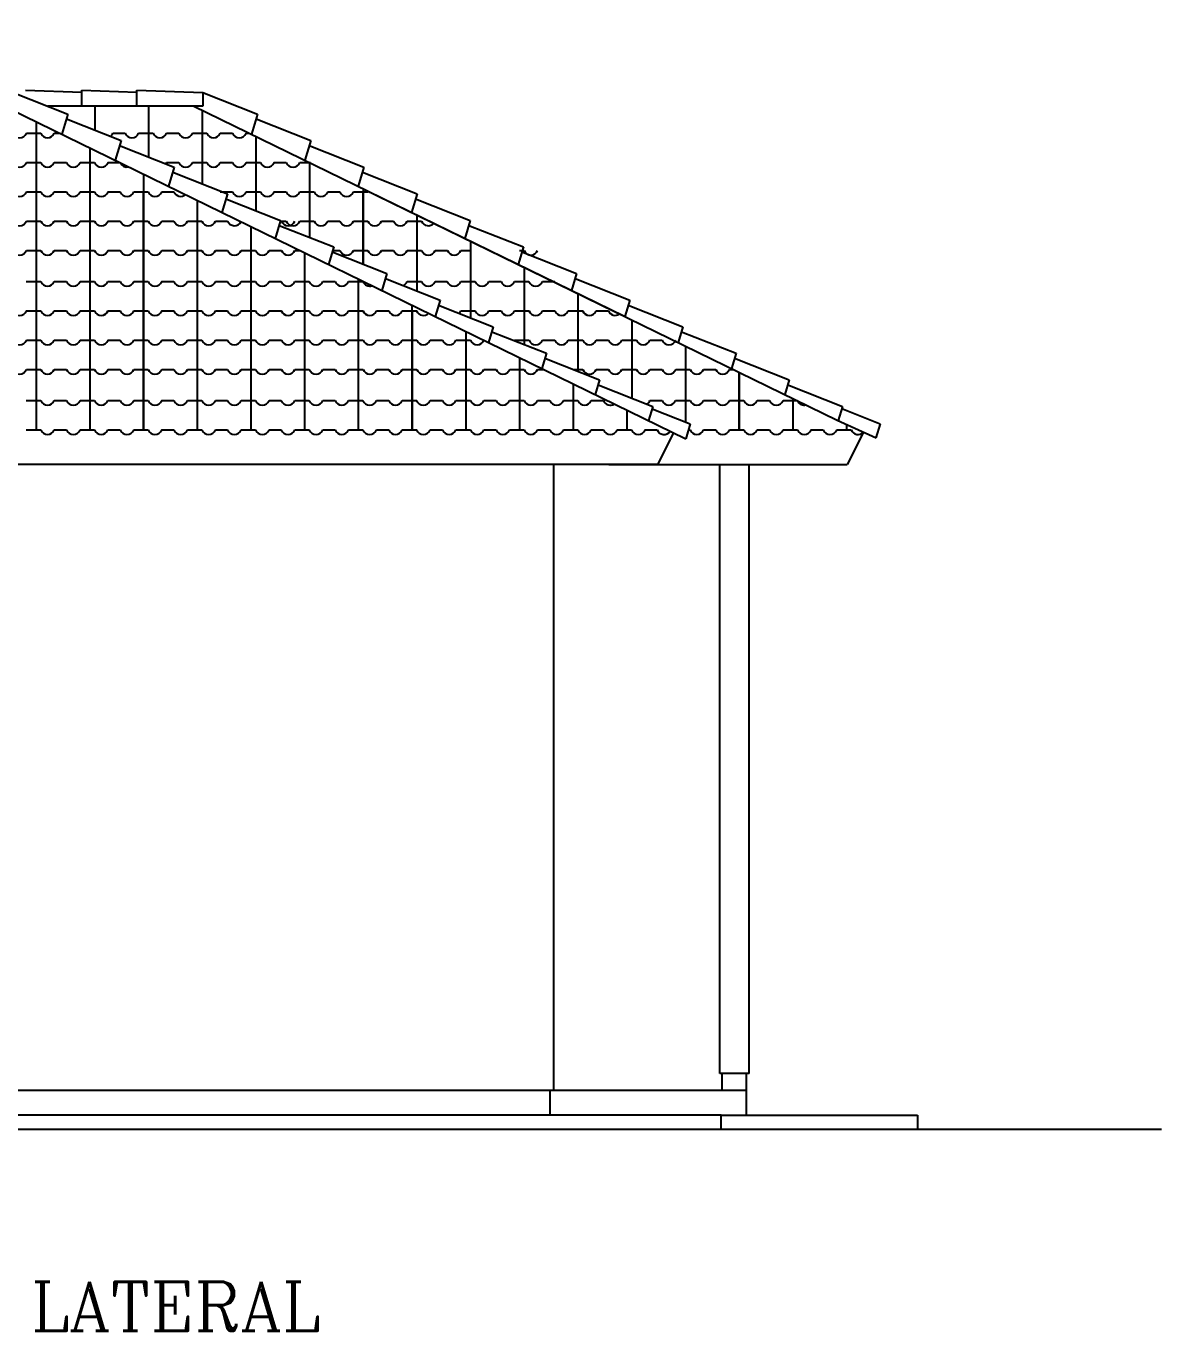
# Model space of a CAD drawing. Extents: x 121.8 to 221.5, y 86.6 to 106.4.
# Drawn here: x 187.11 to 191.76, y 87.47 to 92.87 of the extents above; entities that cross this region are included whole.
import ezdxf

# ---------------------------------------------------------------- set-up
doc = ezdxf.new("R2010")
doc.units = 0
doc.header["$LTSCALE"] = 15
doc.linetypes.add('DASHED2', pattern=[0.375, 0.25, -0.125])
for name, color, linetype in [('CONCRETO', 5, 'CONTINUOUS'), ('CORTE', 244, 'CONTINUOUS'), ('CORTETERRA', 244, 'CONTINUOUS'), ('JANELA', 5, 'CONTINUOUS'), ('PAREDE', 7, 'CONTINUOUS'), ('TEXTO', 1, 'CONTINUOUS'), ('VISTAL', 30, 'CONTINUOUS'), ('VISTAP', 244, 'CONTINUOUS')]:
    doc.layers.add(name, color=color, linetype=linetype)
doc.styles.add('ROMANC', font='ROMANC.SHX')

msp = doc.modelspace()

# ---------------------------------------------------------------- linework, layer by layer
at = {"layer": 'CONCRETO', "color": 244}
msp.add_line((190.0662, 88.5764), (189.9462, 88.5764), dxfattribs=at)
at = {"layer": 'CONCRETO', "color": 5}
for p, q in [((189.2662, 88.5064), (184.2962, 88.5064)), ((189.9512, 88.4064), (183.6112, 88.4064))]:
    msp.add_line(p, q, dxfattribs=at)
at = {"layer": 'CORTE', "color": 244, "linetype": 'CONTINUOUS'}
for p, q in [((187.3853, 92.5388), (187.3853, 92.4404)), ((187.6053, 92.5388), (187.6053, 92.3306)), ((187.8253, 92.5222), (187.8253, 92.2208)), ((187.4599, 92.428), (187.5101, 92.428)), ((187.5655, 92.428), (187.6053, 92.428)), ((187.6053, 92.428), (187.6246, 92.428)), ((187.6799, 92.428), (187.7301, 92.428)), ((187.7855, 92.428), (187.8253, 92.428)), ((187.8253, 92.428), (187.8446, 92.428)), ((187.8999, 92.428), (187.9501, 92.428)), ((188.0053, 92.428), (188.0183, 92.428)), ((188.0055, 92.428), (188.0183, 92.428)), ((188.0453, 92.4149), (188.0453, 92.1111)), ((187.6799, 92.308), (187.7301, 92.308)), ((187.7855, 92.308), (187.8253, 92.308)), ((187.8253, 92.308), (187.8446, 92.308)), ((187.8999, 92.308), (187.9501, 92.308)), ((188.0055, 92.308), (188.0453, 92.308)), ((188.0055, 92.308), (188.0453, 92.308)), ((188.0055, 92.308), (188.0453, 92.308)), ((188.0453, 92.3099), (188.0453, 92.1111)), ((188.0453, 92.308), (188.0646, 92.308)), ((188.0453, 92.308), (188.0646, 92.308)), ((188.0453, 92.308), (188.0646, 92.308)), ((188.1199, 92.308), (188.1701, 92.308)), ((188.2255, 92.308), (188.2653, 92.308)), ((188.2653, 92.3099), (188.2653, 92.0013)), ((188.2653, 92.308), (188.2689, 92.308)), ((187.8999, 92.188), (187.9501, 92.188)), ((187.8999, 92.188), (187.9501, 92.188)), ((187.9082, 92.188), (187.9301, 92.188)), ((188.0055, 92.188), (188.0453, 92.188)), ((188.0055, 92.188), (188.0453, 92.188)), ((188.0055, 92.188), (188.0453, 92.188)), ((188.0055, 92.188), (188.0453, 92.188)), ((188.0453, 92.188), (188.0646, 92.188)), ((188.0453, 92.188), (188.0646, 92.188)), ((188.0453, 92.188), (188.0646, 92.188)), ((188.0453, 92.188), (188.0646, 92.188)), ((188.1199, 92.188), (188.1701, 92.188)), ((188.1199, 92.188), (188.1701, 92.188)), ((188.1199, 92.188), (188.1701, 92.188)), ((188.1199, 92.188), (188.1701, 92.188)), ((188.2255, 92.188), (188.2653, 92.188)), ((188.2255, 92.188), (188.2653, 92.188)), ((188.2653, 92.188), (188.2846, 92.188)), ((188.2653, 92.188), (188.2846, 92.188)), ((188.3399, 92.188), (188.3901, 92.188)), ((188.3399, 92.188), (188.3901, 92.188)), ((188.4455, 92.188), (188.4853, 92.188)), ((188.4455, 92.188), (188.4853, 92.188)), ((188.4853, 92.2001), (188.4853, 91.8915)), ((188.4853, 92.188), (188.5046, 92.188)), ((188.2255, 92.068), (188.2653, 92.068)), ((188.2653, 92.068), (188.2846, 92.068)), ((188.3399, 92.068), (188.3901, 92.068)), ((188.4455, 92.068), (188.4853, 92.068)), ((188.4853, 92.068), (188.5046, 92.068)), ((188.5599, 92.068), (188.6101, 92.068)), ((188.6655, 92.068), (188.7053, 92.068)), ((188.7053, 92.0928), (188.7053, 91.7818)), ((188.7053, 92.068), (188.7246, 92.068)), ((188.9253, 91.9854), (188.9253, 91.7004)), ((188.3605, 91.948), (188.3901, 91.948)), ((188.3605, 91.948), (188.3701, 91.948)), ((188.4455, 91.948), (188.4853, 91.948)), ((188.4853, 91.948), (188.5046, 91.948)), ((188.5599, 91.948), (188.6101, 91.948)), ((188.6655, 91.948), (188.7053, 91.948)), ((188.7053, 91.948), (188.7246, 91.948)), ((188.7799, 91.948), (188.8301, 91.948)), ((188.8855, 91.948), (188.9253, 91.948)), ((189.1253, 91.948), (189.1446, 91.948)), ((189.1453, 91.878), (189.1453, 91.7004)), ((188.6653, 91.8204), (188.7051, 91.8204)), ((188.7051, 91.8204), (188.7244, 91.8204)), ((188.7797, 91.8204), (188.8299, 91.8204)), ((188.8853, 91.8204), (188.9251, 91.8204)), ((188.9251, 91.8204), (188.9444, 91.8204)), ((188.9997, 91.8204), (189.0499, 91.8204)), ((189.1053, 91.8204), (189.1451, 91.8204)), ((189.1451, 91.8204), (189.1644, 91.8204)), ((189.2197, 91.8204), (189.2699, 91.8204)), ((189.3653, 91.7706), (189.3653, 91.7004)), ((188.6533, 91.7004), (188.7051, 91.7004)), ((188.8853, 91.7004), (188.9251, 91.7004)), ((188.8855, 91.7004), (188.9253, 91.7004)), ((188.9251, 91.7004), (188.9444, 91.7004)), ((188.9253, 91.7004), (188.9253, 91.672)), ((188.9253, 91.7004), (188.9446, 91.7004)), ((188.9997, 91.7004), (189.0499, 91.7004)), ((188.9999, 91.7004), (189.0501, 91.7004)), ((189.1053, 91.7004), (189.1451, 91.7004)), ((189.1055, 91.7004), (189.1453, 91.7004)), ((189.1451, 91.7004), (189.1644, 91.7004)), ((189.1453, 91.7004), (189.1453, 91.5622)), ((189.1453, 91.7004), (189.1646, 91.7004)), ((189.2197, 91.7004), (189.2699, 91.7004)), ((189.2199, 91.7004), (189.2701, 91.7004)), ((189.3253, 91.7004), (189.3651, 91.7004)), ((189.3255, 91.7004), (189.3653, 91.7004)), ((189.3651, 91.7004), (189.3844, 91.7004)), ((189.3653, 91.7004), (189.3653, 91.4524)), ((189.3653, 91.7004), (189.3846, 91.7004)), ((189.4397, 91.7004), (189.4899, 91.7004)), ((189.4399, 91.7004), (189.4901, 91.7004)), ((189.5853, 91.6633), (189.5853, 91.3427)), ((189.1055, 91.5804), (189.1453, 91.5804)), ((189.1453, 91.5804), (189.1646, 91.5804)), ((189.2199, 91.5804), (189.2701, 91.5804)), ((189.3255, 91.5804), (189.3653, 91.5804)), ((189.3653, 91.5804), (189.3846, 91.5804)), ((189.4399, 91.5804), (189.4901, 91.5804)), ((189.5455, 91.5804), (189.5853, 91.5804)), ((189.5853, 91.5804), (189.6046, 91.5804)), ((189.6599, 91.5804), (189.7101, 91.5804)), ((189.8053, 91.5559), (189.8053, 91.2452)), ((189.2199, 91.4604), (189.224, 91.4604)), ((189.3451, 91.4604), (189.3653, 91.4604)), ((189.3653, 91.4604), (189.3846, 91.4604)), ((189.4399, 91.4604), (189.4901, 91.4604)), ((189.5455, 91.4604), (189.5853, 91.4604)), ((189.5853, 91.4604), (189.6046, 91.4604)), ((189.6599, 91.4604), (189.7101, 91.4604)), ((189.7655, 91.4604), (189.8053, 91.4604)), ((189.8053, 91.4604), (189.8246, 91.4604)), ((189.8799, 91.4604), (189.9301, 91.4604)), ((189.9855, 91.4604), (190.0009, 91.4604)), ((190.0253, 91.4485), (190.0253, 91.2128)), ((190.0253, 91.4485), (190.0253, 91.3404)), ((189.6597, 91.3328), (189.7099, 91.3328)), ((189.7653, 91.3328), (189.8051, 91.3328)), ((189.8051, 91.3328), (189.8244, 91.3328)), ((189.8797, 91.3328), (189.9299, 91.3328)), ((189.9853, 91.3328), (190.0251, 91.3328)), ((190.0251, 91.3328), (190.0444, 91.3328)), ((190.0997, 91.3328), (190.1499, 91.3328)), ((190.2053, 91.3328), (190.2451, 91.3328)), ((190.2451, 91.3328), (190.2644, 91.3328)), ((190.2453, 91.3412), (190.2453, 91.2128)), ((189.8178, 91.2128), (189.8244, 91.2128)), ((189.8797, 91.2128), (189.9299, 91.2128)), ((189.9853, 91.2128), (190.0253, 91.2128)), ((190.0251, 91.2128), (190.0444, 91.2128)), ((190.0997, 91.2128), (190.1499, 91.2128)), ((190.2053, 91.2128), (190.2451, 91.2128)), ((190.2451, 91.2128), (190.2644, 91.2128)), ((190.3197, 91.2128), (190.3699, 91.2128)), ((190.4253, 91.2128), (190.4651, 91.2128)), ((190.4651, 91.2128), (190.4844, 91.2128)), ((190.4653, 91.2353), (190.4653, 91.2128))]:
    msp.add_line(p, q, dxfattribs=at)
at = {"layer": 'CORTE', "color": 1, "linetype": 'CONTINUOUS'}
for p, q in [((187.1453, 92.4749), (187.1453, 91.7004)), ((187.1055, 92.428), (187.1453, 92.428)), ((187.1055, 92.428), (187.1453, 92.428)), ((187.1453, 92.428), (187.1646, 92.428)), ((187.1453, 92.428), (187.1646, 92.428)), ((187.2199, 92.428), (187.2414, 92.428)), ((187.2199, 92.428), (187.2414, 92.428)), ((187.3653, 92.3676), (187.3653, 91.7004)), ((187.1055, 92.308), (187.1453, 92.308)), ((187.1453, 92.308), (187.1646, 92.308)), ((187.2199, 92.308), (187.2701, 92.308)), ((187.3255, 92.308), (187.3653, 92.308)), ((187.3653, 92.308), (187.3846, 92.308)), ((187.3653, 92.308), (187.3846, 92.308)), ((187.4399, 92.308), (187.4872, 92.308)), ((187.5853, 92.2602), (187.5853, 91.7004)), ((187.1055, 92.188), (187.1453, 92.188)), ((187.1055, 92.188), (187.1453, 92.188)), ((187.1055, 92.188), (187.1453, 92.188)), ((187.1453, 92.188), (187.1646, 92.188)), ((187.1453, 92.188), (187.1646, 92.188)), ((187.1453, 92.188), (187.1646, 92.188)), ((187.2199, 92.188), (187.2701, 92.188)), ((187.2199, 92.188), (187.2701, 92.188)), ((187.2199, 92.188), (187.2701, 92.188)), ((187.3255, 92.188), (187.3653, 92.188)), ((187.3255, 92.188), (187.3653, 92.188)), ((187.3255, 92.188), (187.3653, 92.188)), ((187.3653, 92.188), (187.3846, 92.188)), ((187.3653, 92.188), (187.3846, 92.188)), ((187.3653, 92.188), (187.3846, 92.188)), ((187.4399, 92.188), (187.4901, 92.188)), ((187.4399, 92.188), (187.4901, 92.188)), ((187.5455, 92.188), (187.5853, 92.188)), ((187.5455, 92.188), (187.5853, 92.188)), ((187.5455, 92.188), (187.5853, 92.188)), ((187.5455, 92.188), (187.5853, 92.188)), ((187.5853, 92.2001), (187.5853, 91.828)), ((187.5853, 92.188), (187.6046, 92.188)), ((187.5853, 92.188), (187.6046, 92.188)), ((187.5853, 92.188), (187.6046, 92.188)), ((187.5853, 92.188), (187.5853, 91.7004)), ((187.6599, 92.188), (187.7101, 92.188)), ((187.6599, 92.188), (187.7101, 92.188)), ((187.8053, 92.1528), (187.8053, 91.7004)), ((187.1055, 92.068), (187.1453, 92.068)), ((187.1453, 92.068), (187.1646, 92.068)), ((187.2199, 92.068), (187.2701, 92.068)), ((187.3255, 92.068), (187.3653, 92.068)), ((187.3653, 92.068), (187.3846, 92.068)), ((187.4399, 92.068), (187.4901, 92.068)), ((187.5455, 92.068), (187.5853, 92.068)), ((187.5455, 92.068), (187.5853, 92.068)), ((187.5853, 92.068), (187.6046, 92.068)), ((187.5853, 92.068), (187.6046, 92.068)), ((187.6599, 92.068), (187.7101, 92.068)), ((187.7655, 92.068), (187.8053, 92.068)), ((187.8053, 92.068), (187.8246, 92.068)), ((187.8799, 92.068), (187.9301, 92.068)), ((188.1461, 92.068), (188.1701, 92.068)), ((188.1461, 92.068), (188.1701, 92.068)), ((188.0253, 92.0455), (188.0253, 91.7004)), ((187.1055, 91.948), (187.1453, 91.948)), ((187.1453, 91.948), (187.1646, 91.948)), ((187.2199, 91.948), (187.2701, 91.948)), ((187.3255, 91.948), (187.3653, 91.948)), ((187.3653, 91.948), (187.3846, 91.948)), ((187.4399, 91.948), (187.4901, 91.948)), ((187.5455, 91.948), (187.5853, 91.948)), ((187.5455, 91.948), (187.5853, 91.948)), ((187.5853, 91.948), (187.6046, 91.948)), ((187.5853, 91.948), (187.6046, 91.948)), ((187.6599, 91.948), (187.7101, 91.948)), ((187.7655, 91.948), (187.8053, 91.948)), ((187.8053, 91.948), (187.8246, 91.948)), ((187.8799, 91.948), (187.9301, 91.948)), ((187.9855, 91.948), (188.0253, 91.948)), ((188.0253, 91.948), (188.0446, 91.948)), ((188.0999, 91.948), (188.1501, 91.948)), ((188.2055, 91.948), (188.2249, 91.948)), ((188.2453, 91.9381), (188.2453, 91.7004)), ((188.2453, 91.9381), (188.2453, 91.7004)), ((187.1053, 91.8204), (187.1451, 91.8204)), ((187.1451, 91.8204), (187.1644, 91.8204)), ((187.2197, 91.8204), (187.2699, 91.8204)), ((187.3253, 91.8204), (187.3651, 91.8204)), ((187.3651, 91.8204), (187.3844, 91.8204)), ((187.4397, 91.8204), (187.4899, 91.8204)), ((187.5453, 91.8204), (187.5851, 91.8204)), ((187.5453, 91.8204), (187.5851, 91.8204)), ((187.5851, 91.8204), (187.6044, 91.8204)), ((187.5851, 91.8204), (187.6044, 91.8204)), ((187.6597, 91.8204), (187.7099, 91.8204)), ((187.7653, 91.8204), (187.8051, 91.8204)), ((187.8051, 91.8204), (187.8244, 91.8204)), ((187.8797, 91.8204), (187.9299, 91.8204)), ((187.9853, 91.8204), (188.0251, 91.8204)), ((188.0251, 91.8204), (188.0444, 91.8204)), ((188.0997, 91.8204), (188.1499, 91.8204)), ((188.2053, 91.8204), (188.2451, 91.8204)), ((188.2053, 91.8204), (188.2451, 91.8204)), ((188.2451, 91.8204), (188.2644, 91.8204)), ((188.2451, 91.8204), (188.2644, 91.8204)), ((188.3197, 91.8204), (188.3699, 91.8204)), ((188.3197, 91.8204), (188.3699, 91.8204)), ((188.4253, 91.8204), (188.4651, 91.8204)), ((188.4651, 91.8204), (188.4844, 91.8204)), ((188.4653, 91.8307), (188.4653, 91.7004)), ((187.1053, 91.7004), (187.1451, 91.7004)), ((187.1055, 91.7004), (187.1453, 91.7004)), ((187.1451, 91.7004), (187.1644, 91.7004)), ((187.1453, 91.7004), (187.1646, 91.7004)), ((187.1453, 91.7004), (187.1453, 91.2128)), ((187.2197, 91.7004), (187.2699, 91.7004)), ((187.2199, 91.7004), (187.2701, 91.7004)), ((187.3253, 91.7004), (187.3651, 91.7004)), ((187.3255, 91.7004), (187.3653, 91.7004)), ((187.3651, 91.7004), (187.3844, 91.7004)), ((187.3653, 91.7004), (187.3846, 91.7004)), ((187.3653, 91.7004), (187.3653, 91.2128)), ((187.4397, 91.7004), (187.4899, 91.7004)), ((187.4399, 91.7004), (187.4901, 91.7004)), ((187.5453, 91.7004), (187.5851, 91.7004)), ((187.5453, 91.7004), (187.5853, 91.7004)), ((187.5455, 91.7004), (187.5853, 91.7004)), ((187.5455, 91.7004), (187.5853, 91.7004)), ((187.5851, 91.7004), (187.6044, 91.7004)), ((187.5851, 91.7004), (187.6044, 91.7004)), ((187.5853, 91.7004), (187.6046, 91.7004)), ((187.5853, 91.7004), (187.5853, 91.2128)), ((187.5853, 91.7004), (187.5853, 91.3404)), ((187.5853, 91.7004), (187.5853, 91.2128)), ((187.5853, 91.7004), (187.6046, 91.7004)), ((187.6597, 91.7004), (187.7099, 91.7004)), ((187.6599, 91.7004), (187.7101, 91.7004)), ((187.7653, 91.7004), (187.8051, 91.7004)), ((187.7655, 91.7004), (187.8053, 91.7004)), ((187.8051, 91.7004), (187.8244, 91.7004)), ((187.8053, 91.7004), (187.8246, 91.7004)), ((187.8053, 91.7004), (187.8053, 91.2128)), ((187.8797, 91.7004), (187.9299, 91.7004)), ((187.8799, 91.7004), (187.9301, 91.7004)), ((187.9853, 91.7004), (188.0251, 91.7004)), ((187.9855, 91.7004), (188.0253, 91.7004)), ((188.0251, 91.7004), (188.0444, 91.7004)), ((188.0253, 91.7004), (188.0446, 91.7004)), ((188.0253, 91.7004), (188.0253, 91.2128)), ((188.0997, 91.7004), (188.1499, 91.7004)), ((188.0999, 91.7004), (188.1501, 91.7004)), ((188.2053, 91.7004), (188.2451, 91.7004)), ((188.2053, 91.7004), (188.2451, 91.7004)), ((188.2055, 91.7004), (188.2453, 91.7004)), ((188.2055, 91.7004), (188.2453, 91.7004)), ((188.2451, 91.7004), (188.2644, 91.7004)), ((188.2451, 91.7004), (188.2644, 91.7004)), ((188.2453, 91.7004), (188.2646, 91.7004)), ((188.2453, 91.7004), (188.2453, 91.2128)), ((188.2453, 91.7004), (188.2646, 91.7004)), ((188.2453, 91.7004), (188.2453, 91.2128)), ((188.3197, 91.7004), (188.3699, 91.7004)), ((188.3197, 91.7004), (188.3699, 91.7004)), ((188.3199, 91.7004), (188.3701, 91.7004)), ((188.3199, 91.7004), (188.3701, 91.7004)), ((188.4253, 91.7004), (188.4651, 91.7004)), ((188.4255, 91.7004), (188.4653, 91.7004)), ((188.4651, 91.7004), (188.4844, 91.7004)), ((188.4653, 91.7004), (188.4846, 91.7004)), ((188.4653, 91.7004), (188.4653, 91.2128)), ((188.5397, 91.7004), (188.5899, 91.7004)), ((188.5399, 91.7004), (188.5901, 91.7004)), ((188.6453, 91.7004), (188.6853, 91.7004)), ((188.6455, 91.7004), (188.6853, 91.7004)), ((188.6655, 91.7004), (188.7053, 91.7004)), ((188.6851, 91.7004), (188.7044, 91.7004)), ((188.6853, 91.7004), (188.6853, 91.3404)), ((188.6853, 91.7004), (188.6853, 91.2128)), ((188.6853, 91.7004), (188.7046, 91.7004)), ((187.1055, 91.5804), (187.1453, 91.5804)), ((187.1453, 91.5804), (187.1646, 91.5804)), ((187.2199, 91.5804), (187.2701, 91.5804)), ((187.3255, 91.5804), (187.3653, 91.5804)), ((187.3653, 91.5804), (187.3846, 91.5804)), ((187.4399, 91.5804), (187.4901, 91.5804)), ((187.5455, 91.5804), (187.5853, 91.5804)), ((187.5853, 91.5804), (187.6046, 91.5804)), ((187.5853, 91.5804), (187.6046, 91.5804)), ((187.6599, 91.5804), (187.7101, 91.5804)), ((187.7655, 91.5804), (187.8053, 91.5804)), ((187.8053, 91.5804), (187.8246, 91.5804)), ((187.8799, 91.5804), (187.9301, 91.5804)), ((187.9855, 91.5804), (188.0253, 91.5804)), ((188.0253, 91.5804), (188.0446, 91.5804)), ((188.0999, 91.5804), (188.1501, 91.5804)), ((188.2055, 91.5804), (188.2453, 91.5804)), ((188.2055, 91.5804), (188.2453, 91.5804)), ((188.2453, 91.5804), (188.2646, 91.5804)), ((188.2453, 91.5804), (188.2646, 91.5804)), ((188.3199, 91.5804), (188.3701, 91.5804)), ((188.4255, 91.5804), (188.4653, 91.5804)), ((188.4653, 91.5804), (188.4846, 91.5804)), ((188.5399, 91.5804), (188.5901, 91.5804)), ((188.6455, 91.5804), (188.6853, 91.5804)), ((188.6853, 91.5804), (188.7046, 91.5804)), ((188.7599, 91.5804), (188.8101, 91.5804)), ((188.8655, 91.5804), (188.9053, 91.5804)), ((188.9053, 91.616), (188.9053, 91.2128)), ((188.9053, 91.5804), (188.9246, 91.5804)), ((189.1253, 91.5086), (189.1253, 91.2128)), ((187.1055, 91.4604), (187.1453, 91.4604)), ((187.1453, 91.4604), (187.1646, 91.4604)), ((187.2199, 91.4604), (187.2701, 91.4604)), ((187.3255, 91.4604), (187.3653, 91.4604)), ((187.3653, 91.4604), (187.3846, 91.4604)), ((187.4399, 91.4604), (187.4901, 91.4604)), ((187.5455, 91.4604), (187.5853, 91.4604)), ((187.5853, 91.4604), (187.6046, 91.4604)), ((187.5853, 91.4604), (187.6046, 91.4604)), ((187.6599, 91.4604), (187.7101, 91.4604)), ((187.7655, 91.4604), (187.8053, 91.4604)), ((187.8053, 91.4604), (187.8246, 91.4604)), ((187.8799, 91.4604), (187.9301, 91.4604)), ((187.9855, 91.4604), (188.0253, 91.4604)), ((188.0253, 91.4604), (188.0446, 91.4604)), ((188.0999, 91.4604), (188.1501, 91.4604)), ((188.2055, 91.4604), (188.2453, 91.4604)), ((188.2055, 91.4604), (188.2453, 91.4604)), ((188.2453, 91.4604), (188.2646, 91.4604)), ((188.2453, 91.4604), (188.2646, 91.4604)), ((188.3199, 91.4604), (188.3701, 91.4604)), ((188.4255, 91.4604), (188.4653, 91.4604)), ((188.4653, 91.4604), (188.4846, 91.4604)), ((188.5399, 91.4604), (188.5901, 91.4604)), ((188.6455, 91.4604), (188.6853, 91.4604)), ((188.6853, 91.4604), (188.7046, 91.4604)), ((188.7599, 91.4604), (188.8101, 91.4604)), ((188.8655, 91.4604), (188.9053, 91.4604)), ((188.9053, 91.4604), (188.9246, 91.4604)), ((188.9799, 91.4604), (189.0301, 91.4604)), ((189.0855, 91.4604), (189.1253, 91.4604)), ((189.1253, 91.4604), (189.1446, 91.4604)), ((189.1451, 91.4604), (189.1453, 91.4604)), ((189.1999, 91.4604), (189.224, 91.4604)), ((189.3453, 91.4012), (189.3453, 91.2128)), ((187.1053, 91.3328), (187.1451, 91.3328)), ((187.1451, 91.3328), (187.1644, 91.3328)), ((187.2197, 91.3328), (187.2699, 91.3328)), ((187.3253, 91.3328), (187.3651, 91.3328)), ((187.3651, 91.3328), (187.3844, 91.3328)), ((187.4397, 91.3328), (187.4899, 91.3328)), ((187.5453, 91.3328), (187.5851, 91.3328)), ((187.5851, 91.3328), (187.6044, 91.3328)), ((187.5851, 91.3328), (187.6044, 91.3328)), ((187.6597, 91.3328), (187.7099, 91.3328)), ((187.7653, 91.3328), (187.8051, 91.3328)), ((187.8051, 91.3328), (187.8244, 91.3328)), ((187.8797, 91.3328), (187.9299, 91.3328)), ((187.9853, 91.3328), (188.0251, 91.3328)), ((188.0251, 91.3328), (188.0444, 91.3328)), ((188.0997, 91.3328), (188.1499, 91.3328)), ((188.2053, 91.3328), (188.2451, 91.3328)), ((188.2053, 91.3328), (188.2451, 91.3328)), ((188.2451, 91.3328), (188.2644, 91.3328)), ((188.2451, 91.3328), (188.2644, 91.3328)), ((188.3197, 91.3328), (188.3699, 91.3328)), ((188.4253, 91.3328), (188.4651, 91.3328)), ((188.4651, 91.3328), (188.4844, 91.3328)), ((188.5397, 91.3328), (188.5899, 91.3328)), ((188.6453, 91.3328), (188.6851, 91.3328)), ((188.6851, 91.3328), (188.7044, 91.3328)), ((188.7597, 91.3328), (188.8099, 91.3328)), ((188.8653, 91.3328), (188.9051, 91.3328)), ((188.9051, 91.3328), (188.9244, 91.3328)), ((188.9797, 91.3328), (189.0299, 91.3328)), ((189.0853, 91.3328), (189.1251, 91.3328)), ((189.1251, 91.3328), (189.1444, 91.3328)), ((189.1997, 91.3328), (189.2499, 91.3328)), ((189.3053, 91.3328), (189.3451, 91.3328)), ((189.3451, 91.3328), (189.3644, 91.3328)), ((189.4197, 91.3328), (189.4699, 91.3328)), ((189.5653, 91.2939), (189.5653, 91.2128)), ((187.1053, 91.2128), (187.1451, 91.2128)), ((187.1451, 91.2128), (187.1644, 91.2128)), ((187.2197, 91.2128), (187.2699, 91.2128)), ((187.3253, 91.2128), (187.3651, 91.2128)), ((187.3651, 91.2128), (187.3844, 91.2128)), ((187.4397, 91.2128), (187.4899, 91.2128)), ((187.5453, 91.2128), (187.5853, 91.2128)), ((187.5851, 91.2128), (187.6044, 91.2128)), ((187.5851, 91.2128), (187.6044, 91.2128)), ((187.6597, 91.2128), (187.7099, 91.2128)), ((187.7653, 91.2128), (187.8051, 91.2128)), ((187.8051, 91.2128), (187.8244, 91.2128)), ((187.8797, 91.2128), (187.9299, 91.2128)), ((187.9853, 91.2128), (188.0251, 91.2128)), ((188.0251, 91.2128), (188.0444, 91.2128)), ((188.0997, 91.2128), (188.1499, 91.2128)), ((188.2053, 91.2128), (188.2451, 91.2128)), ((188.2053, 91.2128), (188.2451, 91.2128)), ((188.2451, 91.2128), (188.2644, 91.2128)), ((188.2451, 91.2128), (188.2644, 91.2128)), ((188.3197, 91.2128), (188.3699, 91.2128)), ((188.4253, 91.2128), (188.4651, 91.2128)), ((188.4651, 91.2128), (188.4844, 91.2128)), ((188.5397, 91.2128), (188.5899, 91.2128)), ((188.6453, 91.2128), (188.6853, 91.2128)), ((188.6851, 91.2128), (188.7044, 91.2128)), ((188.7597, 91.2128), (188.8099, 91.2128)), ((188.8653, 91.2128), (188.9051, 91.2128)), ((188.9051, 91.2128), (188.9244, 91.2128)), ((188.9797, 91.2128), (189.0299, 91.2128)), ((189.0853, 91.2128), (189.1251, 91.2128)), ((189.1251, 91.2128), (189.1444, 91.2128)), ((189.1997, 91.2128), (189.2499, 91.2128)), ((189.3053, 91.2128), (189.3451, 91.2128)), ((189.3451, 91.2128), (189.3644, 91.2128)), ((189.4197, 91.2128), (189.4699, 91.2128)), ((189.5253, 91.2128), (189.5651, 91.2128)), ((189.5651, 91.2128), (189.5844, 91.2128)), ((189.6397, 91.2128), (189.6899, 91.2128))]:
    msp.add_line(p, q, dxfattribs=at)
for centre, start, end in [((187.0778, 92.4387), 201.0517, 338.9483), ((187.0778, 92.4387), 201.0517, 338.9483), ((187.1923, 92.4387), 201.0517, 338.9483), ((187.1923, 92.4387), 201.0517, 338.9483), ((187.0778, 92.3187), 201.0517, 338.9483), ((187.1923, 92.3187), 201.0517, 338.9483), ((187.2978, 92.3187), 201.0517, 338.9483), ((187.4123, 92.3187), 201.0517, 338.9483), ((187.5178, 92.3187), 204.7129, 283.2588), ((187.0778, 92.1987), 201.0517, 338.9483), ((187.0778, 92.1987), 201.0517, 338.9483), ((187.0778, 92.1987), 201.0517, 338.9483), ((187.1923, 92.1987), 201.0517, 338.9483), ((187.1923, 92.1987), 201.0517, 338.9483), ((187.1923, 92.1987), 201.0517, 338.9483), ((187.2978, 92.1987), 201.0517, 338.9483), ((187.2978, 92.1987), 201.0517, 338.9483), ((187.2978, 92.1987), 201.0517, 338.9483), ((187.4123, 92.1987), 201.0517, 338.9483), ((187.4123, 92.1987), 201.0517, 338.9483), ((187.5178, 92.1987), 201.0517, 338.9483), ((187.5178, 92.1987), 201.0517, 338.9483), ((187.6323, 92.1987), 201.0517, 338.9483), ((187.6323, 92.1987), 201.0517, 338.9483), ((187.7378, 92.1987), 201.0517, 310.9395), ((187.0778, 92.0787), 201.0517, 338.9483), ((187.1923, 92.0787), 201.0517, 338.9483), ((187.2978, 92.0787), 201.0517, 338.9483), ((187.4123, 92.0787), 201.0517, 338.9483), ((187.5178, 92.0787), 201.0517, 338.9483), ((187.6323, 92.0787), 201.0517, 338.9483), ((187.6323, 92.0787), 201.0517, 338.9483), ((187.7378, 92.0787), 201.0517, 338.9483), ((187.8523, 92.0787), 201.0517, 338.9483), ((187.9578, 92.0787), 201.0517, 333.4809), ((188.1778, 92.0787), 201.0517, 338.9483), ((187.0778, 91.9587), 201.0517, 338.9483), ((187.1923, 91.9587), 201.0517, 338.9483), ((187.2978, 91.9587), 201.0517, 338.9483), ((187.4123, 91.9587), 201.0517, 338.9483), ((187.5178, 91.9587), 201.0517, 338.9483), ((187.6323, 91.9587), 201.0517, 338.9483), ((187.6323, 91.9587), 201.0517, 338.9483), ((187.7378, 91.9587), 201.0517, 338.9483), ((187.8523, 91.9587), 201.0517, 338.9483), ((187.9578, 91.9587), 201.0517, 338.9483), ((188.0723, 91.9587), 201.0517, 338.9483), ((188.1778, 91.9587), 201.0517, 338.9483), ((187.1921, 91.8311), 201.0517, 338.9483), ((187.2976, 91.8311), 201.0517, 338.9483), ((187.4121, 91.8311), 201.0517, 338.9483), ((187.5176, 91.8311), 201.0517, 338.9483), ((187.6321, 91.8311), 201.0517, 338.9483), ((187.6321, 91.8311), 201.0517, 338.9483), ((187.7376, 91.8311), 201.0517, 338.9483), ((187.8521, 91.8311), 201.0517, 338.9483), ((187.9576, 91.8311), 201.0517, 338.9483), ((188.0721, 91.8311), 201.0517, 338.9483), ((188.1776, 91.8311), 201.0517, 338.9483), ((188.2921, 91.8311), 201.0517, 338.9483), ((188.2921, 91.8311), 201.0517, 338.9483), ((188.3976, 91.8311), 201.0517, 338.9483), ((188.5121, 91.8311), 201.0517, 289.3562), ((187.0778, 91.7111), 201.0517, 338.9483), ((187.1921, 91.7111), 201.0517, 338.9483), ((187.1923, 91.7111), 201.0517, 338.9483), ((187.2976, 91.7111), 201.0517, 338.9483), ((187.2978, 91.7111), 201.0517, 338.9483), ((187.4121, 91.7111), 201.0517, 338.9483), ((187.4123, 91.7111), 201.0517, 338.9483), ((187.5176, 91.7111), 201.0517, 338.9483), ((187.5178, 91.7111), 201.0517, 338.9483), ((187.6321, 91.7111), 201.0517, 338.9483), ((187.6321, 91.7111), 201.0517, 338.9483), ((187.6323, 91.7111), 201.0517, 338.9483), ((187.6323, 91.7111), 201.0517, 338.9483), ((187.7376, 91.7111), 201.0517, 338.9483), ((187.7378, 91.7111), 201.0517, 338.9483), ((187.8521, 91.7111), 201.0517, 338.9483), ((187.8523, 91.7111), 201.0517, 338.9483), ((187.9576, 91.7111), 201.0517, 338.9483), ((187.9578, 91.7111), 201.0517, 338.9483), ((188.0721, 91.7111), 201.0517, 338.9483), ((188.0723, 91.7111), 201.0517, 338.9483), ((188.1776, 91.7111), 201.0517, 338.9483), ((188.1778, 91.7111), 201.0517, 338.9483), ((188.2921, 91.7111), 201.0517, 338.9483), ((188.2921, 91.7111), 201.0517, 338.9483), ((188.2923, 91.7111), 201.0517, 338.9483), ((188.2923, 91.7111), 201.0517, 338.9483), ((188.3976, 91.7111), 201.0517, 338.9483), ((188.3978, 91.7111), 201.0517, 338.9483), ((188.5121, 91.7111), 201.0517, 338.9483), ((188.5123, 91.7111), 201.0517, 338.9483), ((188.6176, 91.7111), 201.0517, 338.9483), ((188.6178, 91.7111), 201.0517, 338.9483), ((188.7321, 91.7111), 201.0517, 315.3315), ((187.0778, 91.5911), 201.0517, 338.9483), ((187.1923, 91.5911), 201.0517, 338.9483), ((187.2978, 91.5911), 201.0517, 338.9483), ((187.4123, 91.5911), 201.0517, 338.9483), ((187.5178, 91.5911), 201.0517, 338.9483), ((187.6323, 91.5911), 201.0517, 338.9483), ((187.6323, 91.5911), 201.0517, 338.9483), ((187.7378, 91.5911), 201.0517, 338.9483), ((187.8523, 91.5911), 201.0517, 338.9483), ((187.9578, 91.5911), 201.0517, 338.9483), ((188.0723, 91.5911), 201.0517, 338.9483), ((188.1778, 91.5911), 201.0517, 338.9483), ((188.2923, 91.5911), 201.0517, 338.9483), ((188.3978, 91.5911), 201.0517, 338.9483), ((188.5123, 91.5911), 201.0517, 338.9483), ((188.6178, 91.5911), 201.0517, 338.9483), ((188.7323, 91.5911), 201.0517, 338.9483), ((188.8378, 91.5911), 201.0517, 338.9483), ((188.9523, 91.5911), 201.0517, 338.9483), ((187.0778, 91.4711), 201.0517, 338.9483), ((187.1923, 91.4711), 201.0517, 338.9483), ((187.2978, 91.4711), 201.0517, 338.9483), ((187.4123, 91.4711), 201.0517, 338.9483), ((187.5178, 91.4711), 201.0517, 338.9483), ((187.6323, 91.4711), 201.0517, 338.9483), ((187.6323, 91.4711), 201.0517, 338.9483), ((187.7378, 91.4711), 201.0517, 338.9483), ((187.8523, 91.4711), 201.0517, 338.9483), ((187.9578, 91.4711), 201.0517, 338.9483), ((188.0723, 91.4711), 201.0517, 338.9483), ((188.1778, 91.4711), 201.0517, 338.9483), ((188.2923, 91.4711), 201.0517, 338.9483), ((188.3978, 91.4711), 201.0517, 338.9483), ((188.5123, 91.4711), 201.0517, 338.9483), ((188.6178, 91.4711), 201.0517, 338.9483), ((188.7323, 91.4711), 201.0517, 338.9483), ((188.8378, 91.4711), 201.0517, 338.9483), ((188.9523, 91.4711), 201.0517, 338.9483), ((189.0578, 91.4711), 201.0517, 338.9483), ((189.1723, 91.4711), 201.0517, 338.9483), ((187.1921, 91.3435), 201.0517, 338.9483), ((187.2976, 91.3435), 201.0517, 338.9483), ((187.4121, 91.3435), 201.0517, 338.9483), ((187.5176, 91.3435), 201.0517, 338.9483), ((187.6321, 91.3435), 201.0517, 338.9483), ((187.6321, 91.3435), 201.0517, 338.9483), ((187.7376, 91.3435), 201.0517, 338.9483), ((187.8521, 91.3435), 201.0517, 338.9483), ((187.9576, 91.3435), 201.0517, 338.9483), ((188.0721, 91.3435), 201.0517, 338.9483), ((188.1776, 91.3435), 201.0517, 338.9483), ((188.2921, 91.3435), 201.0517, 338.9483), ((188.3976, 91.3435), 201.0517, 338.9483), ((188.5121, 91.3435), 201.0517, 338.9483), ((188.6176, 91.3435), 201.0517, 338.9483), ((188.7321, 91.3435), 201.0517, 338.9483), ((188.8376, 91.3435), 201.0517, 338.9483), ((188.9521, 91.3435), 201.0517, 338.9483), ((189.0576, 91.3435), 201.0517, 338.9483), ((189.1721, 91.3435), 201.0517, 338.9483), ((189.2776, 91.3435), 201.0517, 338.9483), ((189.3921, 91.3435), 201.0517, 338.9483), ((189.4976, 91.3435), 201.0517, 303.9029), ((187.1921, 91.2235), 201.0517, 338.9483), ((187.2976, 91.2235), 201.0517, 338.9483), ((187.4121, 91.2235), 201.0517, 338.9483), ((187.5176, 91.2235), 201.0517, 338.9483), ((187.6321, 91.2235), 201.0517, 338.9483), ((187.7376, 91.2235), 201.0517, 338.9483), ((187.8521, 91.2235), 201.0517, 338.9483), ((187.9576, 91.2235), 201.0517, 338.9483), ((188.0721, 91.2235), 201.0517, 338.9483), ((188.1776, 91.2235), 201.0517, 338.9483), ((188.2921, 91.2235), 201.0517, 338.9483), ((188.3976, 91.2235), 201.0517, 338.9483), ((188.5121, 91.2235), 201.0517, 338.9483), ((188.6176, 91.2235), 201.0517, 338.9483), ((188.7321, 91.2235), 201.0517, 338.9483), ((188.8376, 91.2235), 201.0517, 338.9483), ((188.9521, 91.2235), 201.0517, 338.9483), ((189.0576, 91.2235), 201.0517, 338.9483), ((189.1721, 91.2235), 201.0517, 338.9483), ((189.2776, 91.2235), 201.0517, 338.9483), ((189.3921, 91.2235), 201.0517, 338.9483), ((189.4976, 91.2235), 201.0517, 338.9483), ((189.6121, 91.2235), 201.0517, 338.9483), ((189.7176, 91.2235), 201.0517, 327.1751)]:
    msp.add_arc(centre, 0.0297, start, end, dxfattribs=at)
at = {"layer": 'CORTE', "color": 244, "linetype": 'CONTINUOUS'}
for centre, start, end in [((187.4318, 92.4384), 307.4525, 338.9483), ((187.5378, 92.4387), 201.0517, 338.9483), ((187.6523, 92.4387), 201.0517, 338.9483), ((187.7578, 92.4387), 201.0517, 338.9483), ((187.8723, 92.4387), 201.0517, 338.9483), ((187.9778, 92.4387), 201.0517, 338.9483), ((187.6523, 92.3187), 326.3739, 338.9483), ((187.7578, 92.3187), 201.0517, 338.9483), ((187.8723, 92.3187), 201.0517, 338.9483), ((187.9778, 92.3187), 201.0517, 338.9483), ((188.0923, 92.3187), 201.0517, 338.9483), ((188.1978, 92.3187), 201.0517, 338.9483), ((187.9778, 92.1987), 201.0517, 338.9483), ((187.9778, 92.1987), 201.0517, 338.9483), ((188.0923, 92.1987), 201.0517, 338.9483), ((188.0923, 92.1987), 201.0517, 338.9483), ((188.0923, 92.1987), 201.0517, 338.9483), ((188.0923, 92.1987), 201.0517, 338.9483), ((188.1978, 92.1987), 201.0517, 338.9483), ((188.1978, 92.1987), 201.0517, 338.9483), ((188.3123, 92.1987), 201.0517, 338.9483), ((188.3123, 92.1987), 201.0517, 338.9483), ((188.4178, 92.1987), 201.0517, 338.9483), ((188.4178, 92.1987), 201.0517, 338.9483), ((188.1978, 92.0787), 201.0517, 338.9483), ((188.3123, 92.0787), 201.0517, 338.9483), ((188.4178, 92.0787), 201.0517, 338.9483), ((188.5323, 92.0787), 201.0517, 338.9483), ((188.6378, 92.0787), 201.0517, 338.9483), ((188.7523, 92.0787), 201.0517, 318.394), ((188.4178, 91.9587), 201.0517, 338.9483), ((188.5323, 91.9587), 201.0517, 338.9483), ((188.6378, 91.9587), 201.0517, 338.9483), ((188.7523, 91.9587), 201.0517, 338.9483), ((188.8578, 91.9587), 201.0517, 338.9483), ((189.1723, 91.9587), 201.0517, 338.9483), ((188.6376, 91.8311), 293.3911, 338.9483), ((188.7521, 91.8311), 201.0517, 338.9483), ((188.8576, 91.8311), 201.0517, 338.9483), ((188.9721, 91.8311), 201.0517, 338.9483), ((189.0776, 91.8311), 201.0517, 338.9483), ((189.1921, 91.8311), 201.0517, 338.9483), ((188.8578, 91.7111), 315.522, 338.9483), ((188.9721, 91.7111), 201.0517, 338.9483), ((188.9723, 91.7111), 201.0517, 338.9483), ((189.0776, 91.7111), 201.0517, 338.9483), ((189.0778, 91.7111), 201.0517, 338.9483), ((189.1921, 91.7111), 201.0517, 338.9483), ((189.1923, 91.7111), 201.0517, 338.9483), ((189.2976, 91.7111), 201.0517, 338.9483), ((189.2978, 91.7111), 201.0517, 338.9483), ((189.4121, 91.7111), 201.0517, 338.9483), ((189.4123, 91.7111), 201.0517, 338.9483), ((189.5176, 91.7111), 201.0517, 307.4163), ((189.5178, 91.7111), 201.0517, 307.2308), ((189.0778, 91.5911), 334.5017, 338.9483), ((189.1923, 91.5911), 201.0517, 338.9483), ((189.2978, 91.5911), 201.0517, 338.9483), ((189.4123, 91.5911), 201.0517, 338.9483), ((189.5178, 91.5911), 201.0517, 338.9483), ((189.6323, 91.5911), 201.0517, 338.9483), ((189.7378, 91.5911), 201.0517, 338.9483), ((189.4123, 91.4711), 201.0517, 338.9483), ((189.5178, 91.4711), 201.0517, 338.9483), ((189.6323, 91.4711), 201.0517, 338.9483), ((189.7378, 91.4711), 201.0517, 338.9483), ((189.8523, 91.4711), 201.0517, 338.9483), ((189.9578, 91.4711), 201.0517, 338.9483), ((189.6321, 91.3435), 301.2457, 338.9483), ((189.7376, 91.3435), 201.0517, 338.9483), ((189.8521, 91.3435), 201.0517, 338.9483), ((189.9576, 91.3435), 201.0517, 338.9483), ((190.0721, 91.3435), 201.0517, 338.9483), ((190.1776, 91.3435), 201.0517, 338.9483), ((190.2921, 91.3435), 201.0517, 284.4138), ((189.6321, 91.2235), 336.3771, 338.9483), ((189.8521, 91.2235), 201.0517, 338.9483), ((189.9576, 91.2235), 201.0517, 338.9483), ((190.0721, 91.2235), 201.0517, 338.9483), ((190.1776, 91.2235), 201.0517, 338.9483), ((190.2921, 91.2235), 201.0517, 338.9483), ((190.3976, 91.2235), 201.0517, 338.9483), ((190.5121, 91.2235), 201.0517, 319.2176)]:
    msp.add_arc(centre, 0.0297, start, end, dxfattribs=at)
at = {"layer": 'CORTETERRA', "color": 3}
msp.add_line((191.7562, 88.3464), (181.3121, 88.3464), dxfattribs=at)
at = {"layer": 'JANELA', "color": 1}
for p, q in [((186.3449, 92.8655), (189.8066, 91.1761)), ((190.0562, 88.5064), (189.2662, 88.5064))]:
    msp.add_line(p, q, dxfattribs=at)
at = {"layer": 'JANELA', "color": 244}
for p, q in [((187.7912, 92.5388), (189.5525, 91.6793)), ((188.4853, 92.2001), (190.4264, 91.2528)), ((190.4264, 91.2528), (190.5862, 91.1808)), ((189.4914, 91.0712), (190.4683, 91.0712))]:
    msp.add_line(p, q, dxfattribs=at)
at = {"layer": 'PAREDE', "color": 5}
for p, q in [((189.2662, 88.5064), (189.2662, 91.0712)), ((189.2512, 88.4064), (189.2512, 88.5064)), ((189.9512, 88.3464), (189.9512, 88.4064))]:
    msp.add_line(p, q, dxfattribs=at)
at = {"layer": 'PAREDE', "color": 244}
for p, q in [((189.9462, 88.5764), (189.9462, 91.0712)), ((190.0662, 88.5764), (190.0662, 91.0712))]:
    msp.add_line(p, q, dxfattribs=at)
at = {"layer": 'PAREDE', "color": 1}
for p, q in [((189.9562, 88.5064), (189.9562, 88.5764)), ((190.0562, 88.5064), (190.0562, 88.5764)), ((190.0562, 88.4064), (190.0562, 88.5064))]:
    msp.add_line(p, q, dxfattribs=at)
at = {"layer": 'VISTAL', "color": 1, "linetype": 'CONTINUOUS'}
msp.add_line((189.6914, 91.0712), (183.724, 91.0712), dxfattribs=at)
at = {"layer": 'VISTAP', "linetype": 'CONTINUOUS'}
for p, q in [((187.1023, 92.6047), (187.3323, 92.5964)), ((187.3323, 92.5388), (187.3323, 92.6047)), ((189.9512, 88.4064), (190.7562, 88.4064)), ((190.7562, 88.4064), (190.7562, 88.3464))]:
    msp.add_line(p, q, dxfattribs=at)
at = {"layer": 'VISTAP', "color": 244, "linetype": 'CONTINUOUS'}
for p, q in [((187.3323, 92.6047), (187.5587, 92.5965)), ((187.5587, 92.5388), (187.5587, 92.6047)), ((187.5587, 92.6047), (187.8287, 92.595)), ((187.8287, 92.595), (187.8287, 92.5388)), ((187.3723, 92.5388), (187.1939, 92.5388)), ((187.8287, 92.5388), (187.3323, 92.5388)), ((188.4853, 91.8915), (188.4853, 92.188)), ((190.0253, 91.2128), (190.0253, 91.4485))]:
    msp.add_line(p, q, dxfattribs=at)
at = {"layer": 'VISTAP', "color": 1, "linetype": 'DASHED2'}
for p, q in [((187.0518, 92.595), (187.2758, 92.5064)), ((187.2758, 92.5064), (187.2505, 92.4236)), ((187.2696, 92.4861), (187.4936, 92.3975)), ((187.4936, 92.3975), (187.469, 92.3169)), ((187.4874, 92.3772), (187.7114, 92.2886)), ((187.7114, 92.2886), (187.6875, 92.2103)), ((187.7052, 92.2683), (187.9292, 92.1797)), ((187.9292, 92.1797), (187.906, 92.1037)), ((187.923, 92.1594), (188.147, 92.0709)), ((188.147, 92.0709), (188.1245, 91.9971)), ((188.1408, 92.0505), (188.3648, 91.962)), ((188.3648, 91.962), (188.3429, 91.8904)), ((188.3586, 91.9416), (188.5826, 91.8531)), ((188.5826, 91.8531), (188.5614, 91.7838)), ((188.5764, 91.8327), (188.8004, 91.7442)), ((188.8004, 91.7442), (188.7799, 91.6772)), ((188.7942, 91.7238), (189.0182, 91.6353)), ((189.0182, 91.6353), (188.9984, 91.5705)), ((189.012, 91.6149), (189.236, 91.5264)), ((189.236, 91.5264), (189.2169, 91.4639)), ((189.2297, 91.506), (189.4538, 91.4175)), ((189.4538, 91.4175), (189.4354, 91.3573)), ((189.4475, 91.3971), (189.6715, 91.3086)), ((189.6715, 91.3086), (189.6539, 91.2508)), ((189.6687, 91.2992), (189.8253, 91.2373)), ((189.7562, 91.2007), (189.6914, 91.0712)), ((189.8253, 91.2373), (189.8066, 91.1761))]:
    msp.add_line(p, q, dxfattribs=at)
at = {"layer": 'VISTAP', "color": 244, "linetype": 'DASHED2'}
for p, q in [((187.8287, 92.595), (188.0527, 92.5064)), ((188.0527, 92.5064), (188.0274, 92.4236)), ((188.0465, 92.4861), (188.2705, 92.3975)), ((188.2705, 92.3975), (188.2459, 92.3169)), ((188.2643, 92.3772), (188.4883, 92.2886)), ((188.4883, 92.2886), (188.4644, 92.2103)), ((188.4821, 92.2683), (188.7061, 92.1797)), ((188.7061, 92.1797), (188.6829, 92.1037)), ((188.6999, 92.1594), (188.9239, 92.0709)), ((188.9239, 92.0709), (188.9014, 91.9971)), ((188.9177, 92.0505), (189.1417, 91.962)), ((189.1417, 91.962), (189.1198, 91.8904)), ((189.1355, 91.9416), (189.3595, 91.8531)), ((189.3595, 91.8531), (189.3383, 91.7838)), ((189.3533, 91.8327), (189.5773, 91.7442)), ((189.5773, 91.7442), (189.5568, 91.6772)), ((189.5711, 91.7238), (189.7951, 91.6353)), ((189.7951, 91.6353), (189.7753, 91.5705)), ((189.7888, 91.6149), (190.0129, 91.5264)), ((190.0129, 91.5264), (189.9938, 91.4639)), ((190.0066, 91.506), (190.2307, 91.4175)), ((190.2307, 91.4175), (190.2123, 91.3573)), ((190.2244, 91.3971), (190.4484, 91.3086)), ((190.4484, 91.3086), (190.4308, 91.2508)), ((190.4457, 91.2997), (190.6036, 91.2373)), ((190.5347, 91.204), (190.4683, 91.0712)), ((190.6036, 91.2373), (190.586, 91.1795))]:
    msp.add_line(p, q, dxfattribs=at)
at = {"layer": 'VISTAP', "color": 1, "linetype": 'CONTINUOUS'}
for p, q in [((187.5853, 91.7004), (187.5853, 92.188)), ((187.5853, 91.2128), (187.5853, 91.7004)), ((188.6853, 91.7004), (188.6853, 91.7234)), ((188.6853, 91.2128), (188.6853, 91.7004))]:
    msp.add_line(p, q, dxfattribs=at)

# ---------------------------------------------------------------- texts
at = {"layer": 'TEXTO', "color": 5, "ltscale": 0.3, "style": 'ROMANC'}
msp.add_text('ELEVAÇÃO LATERAL ', height=0.2, dxfattribs=at).set_placement((185.59, 87.523))

doc.saveas('drawing.dxf')
